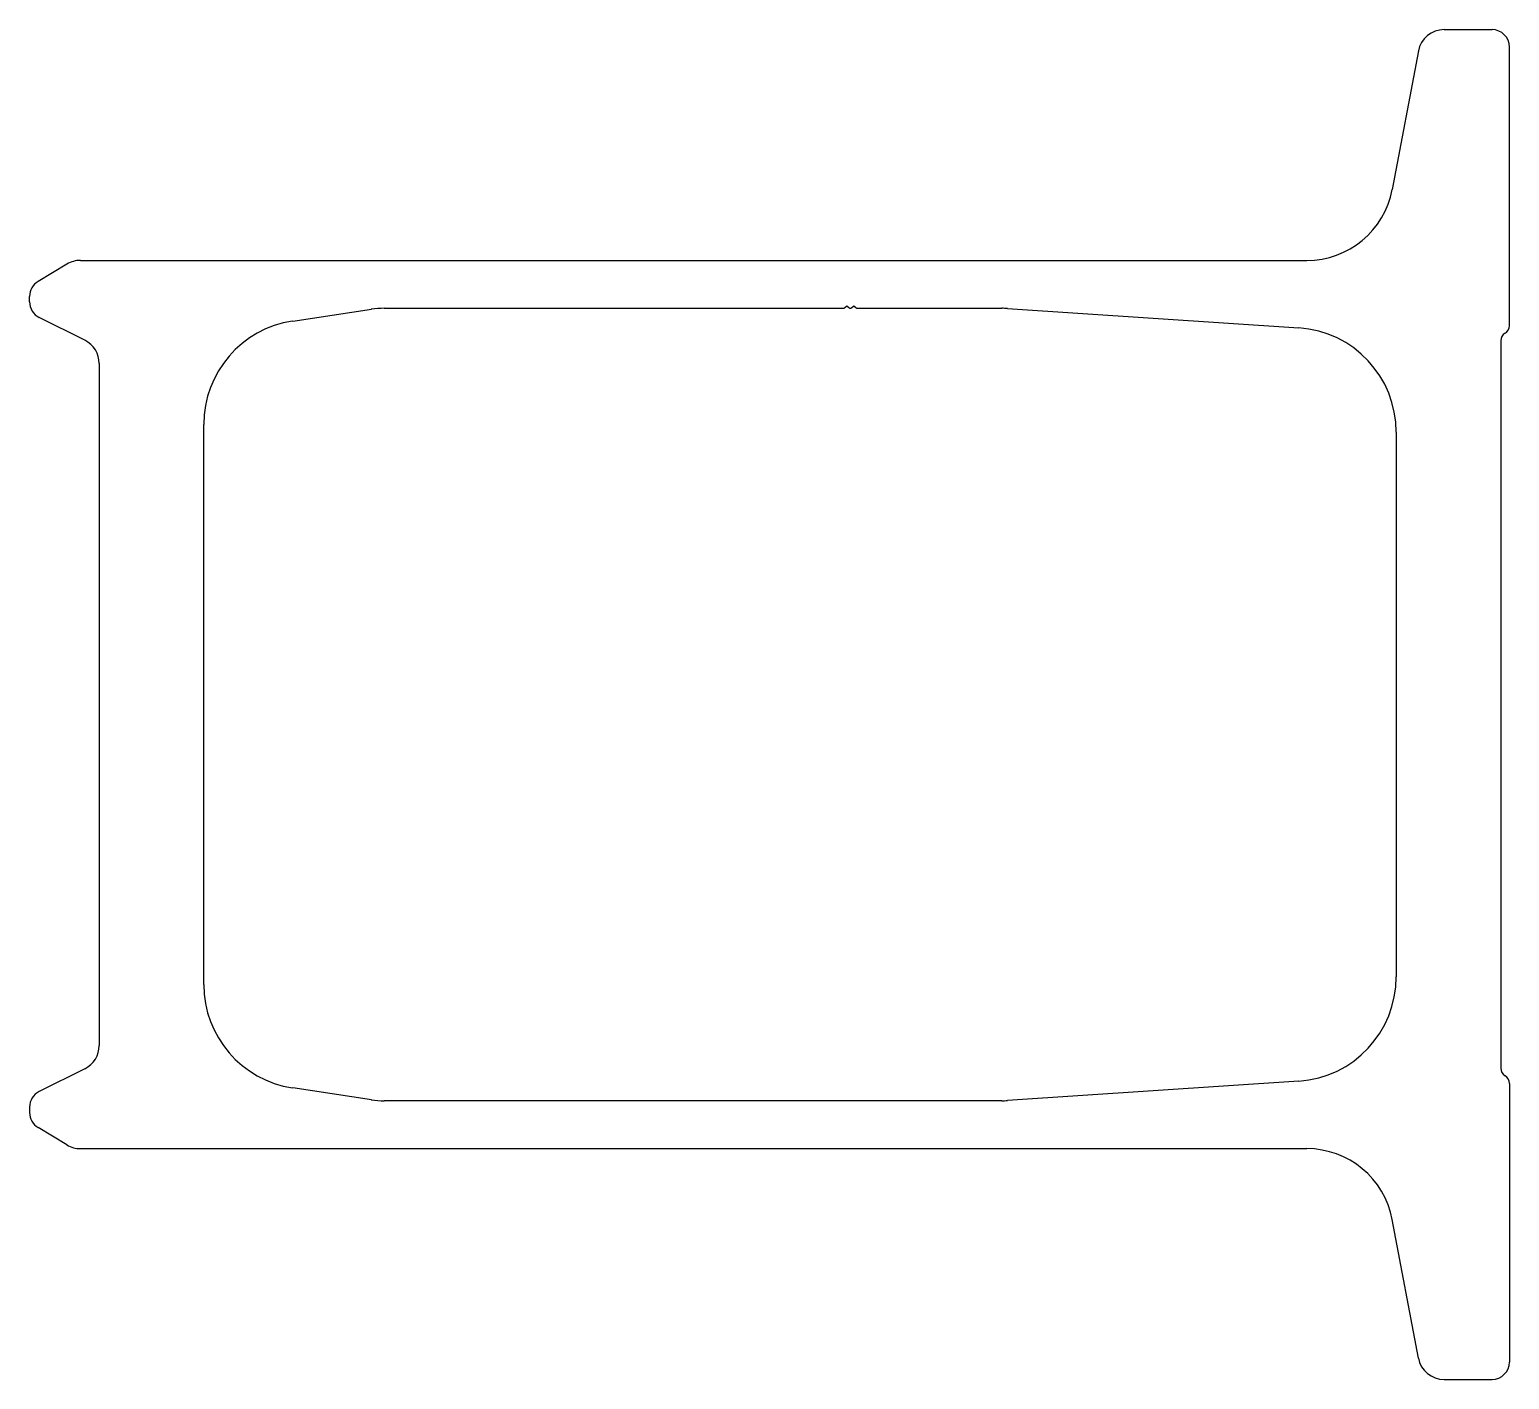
# Model space of a CAD drawing. Extents: x 387 to 557, y 82 to 237.
import ezdxf

# ---------------------------------------------------------------- set-up
doc = ezdxf.new("R2010")
doc.units = 0
doc.layers.get('0').update_dxf_attribs({"linetype": 'CONTINUOUS'})

msp = doc.modelspace()

# ---------------------------------------------------------------- linework, layer by layer
for p, q in [((549.97, 236.99), (555.48, 236.99)), ((557.48, 202.99), (557.48, 234.99)), ((547.02, 234.55), (544.02, 218.64)), ((391.77, 210.07), (388.45, 208.08)), ((393.31, 210.49), (534.19, 210.49)), ((387.48, 205.73), (387.48, 206.36)), ((417.7, 203.53), (426.74, 204.88)), ((428.22, 204.99), (480.97, 204.99)), ((481.14, 205.07), (481.37, 205.29)), ((481.37, 205.29), (481.6, 205.07)), ((481.95, 205.07), (482.18, 205.29)), ((482.18, 205.29), (482.4, 205.07)), ((482.58, 204.99), (499.15, 204.99)), ((499.81, 204.97), (533.28, 202.74)), ((393.82, 201.32), (388.58, 203.94)), ((556.48, 201.26), (556.48, 117.73)), ((395.48, 198.64), (395.48, 120.35)), ((407.48, 127.33), (407.48, 191.66)), ((544.48, 190.77), (544.48, 128.22)), ((393.82, 117.66), (388.58, 115.05)), ((533.28, 116.25), (499.81, 114.02)), ((557.48, 115.99), (557.48, 83.99)), ((426.74, 114.1), (417.7, 115.46)), ((499.15, 113.99), (428.22, 113.99)), ((387.48, 113.26), (387.48, 112.63)), ((391.77, 108.92), (388.45, 110.91)), ((393.31, 108.49), (534.19, 108.49)), ((547.02, 84.44), (544.02, 100.35)), ((549.97, 81.99), (555.48, 81.99))]:
    msp.add_line(p, q)
for centre, radius, start, end in [((549.97, 233.99), 3, 90, 169.3151), ((555.48, 234.99), 2, 0, 90), ((534.19, 220.49), 10, 270, 349.3151), ((393.31, 207.49), 3, 90, 120.9638), ((389.48, 206.36), 2, 120.9638, 180), ((389.48, 205.73), 2, 180, 243.4349), ((428.22, 194.99), 10, 90, 98.5308), ((480.97, 205.24), 0.25, 270, 315), ((481.77, 205.24), 0.25, 225, 315), ((482.58, 205.24), 0.25, 225, 270), ((499.15, 194.99), 10, 86.1859, 90), ((419.48, 191.66), 12, 98.5308, 180), ((532.48, 190.77), 12, 0, 86.1859), ((556.48, 202.99), 1, 300, 360), ((392.48, 198.64), 3, 0, 63.4349), ((557.48, 201.26), 1, 120, 180), ((532.48, 128.22), 12, 273.8141, 0), ((419.48, 127.33), 12, 180, 261.4692), ((392.48, 120.35), 3, 296.5651, 360), ((557.48, 117.73), 1, 180, 240), ((556.48, 115.99), 1, 0, 60), ((389.48, 113.26), 2, 116.5651, 180), ((428.22, 123.99), 10, 261.4692, 270), ((499.15, 123.99), 10, 270, 273.8141), ((389.48, 112.63), 2, 180, 239.0362), ((393.31, 111.49), 3, 239.0362, 270), ((534.19, 98.49), 10, 10.6849, 90), ((549.97, 84.99), 3, 190.6849, 270), ((555.48, 83.99), 2, 270, 360)]:
    msp.add_arc(centre, radius, start, end)

doc.saveas('drawing.dxf')
